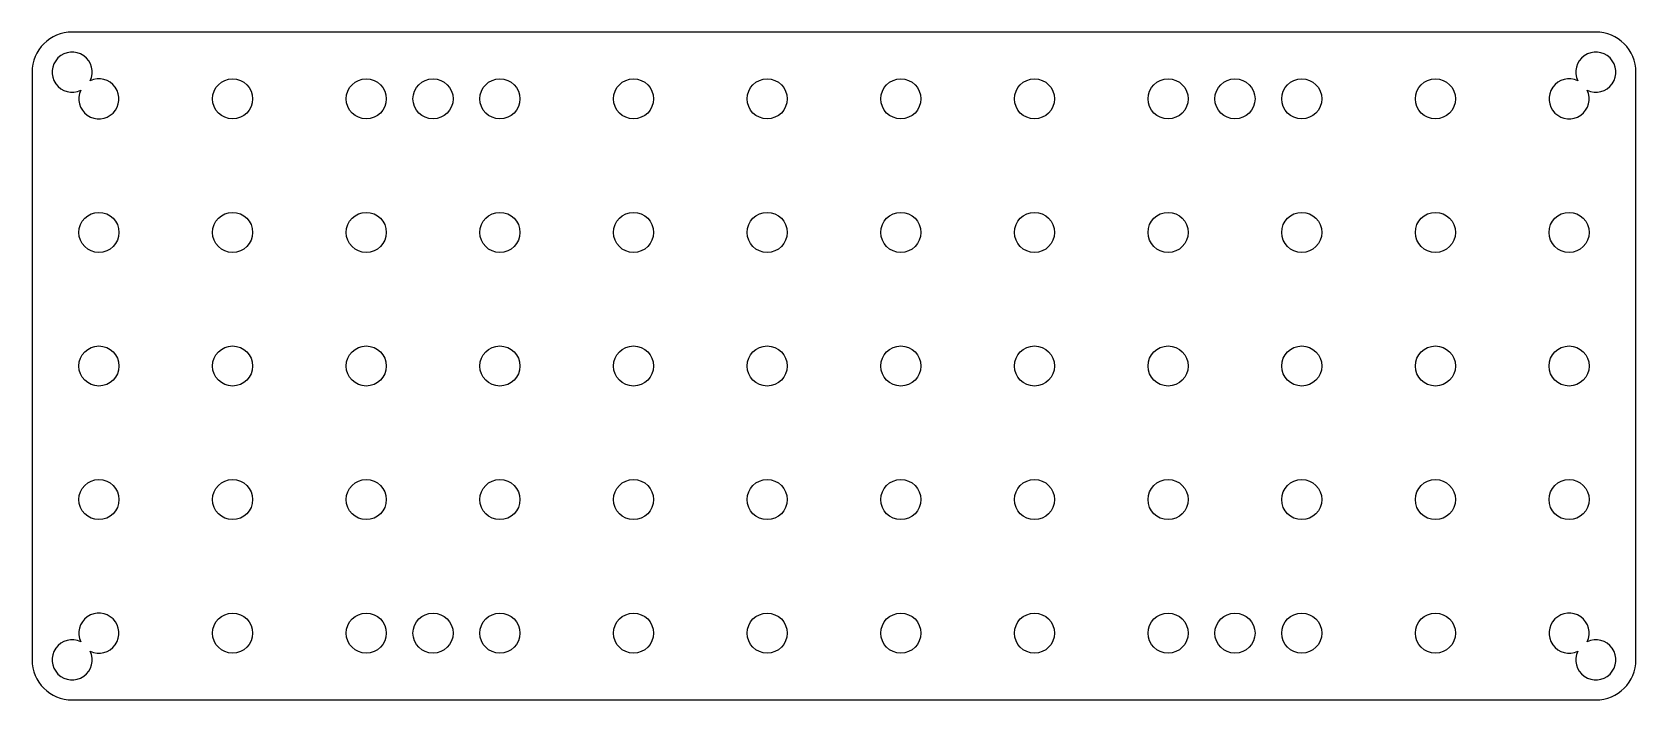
# Model space of a CAD drawing. Header units: millimetres. Extents: x -60 to 60, y -25 to 25.
import ezdxf

# ---------------------------------------------------------------- set-up
doc = ezdxf.new("R2010")
doc.units = ezdxf.units.MM

msp = doc.modelspace()

# ---------------------------------------------------------------- linework, layer by layer
at = {"color": 7, "linetype": 'Continuous', "lineweight": 25}
for p, q in [((57, 25), (-57, 25)), ((-60, 22), (-60, -22)), ((60, -22), (60, 22)), ((-57, -25), (57, -25))]:
    msp.add_line(p, q, dxfattribs=at)
for centre in [(-45, 20), (-35, 20), (-30, 20), (-25, 20), (-15, 20), (-5, 20), (5, 20), (15, 20), (25, 20), (30, 20), (35, 20), (45, 20), (-55, 10), (-45, 10), (-35, 10), (-25, 10), (-15, 10), (-5, 10), (5, 10), (15, 10), (25, 10), (35, 10), (45, 10), (55, 10), (-55, 0), (-45, 0), (-35, 0), (-25, 0), (-15, 0), (-5, 0), (5, 0), (15, 0), (25, 0), (35, 0), (45, 0), (55, 0), (-55, -10), (-45, -10), (-35, -10), (-25, -10), (-15, -10), (-5, -10), (5, -10), (15, -10), (25, -10), (35, -10), (45, -10), (55, -10), (-45, -20), (-35, -20), (-30, -20), (-25, -20), (-15, -20), (-5, -20), (5, -20), (15, -20), (25, -20), (30, -20), (35, -20), (45, -20)]:
    msp.add_circle(centre, 1.5, dxfattribs=at)
for centre, radius, start, end in [((-57, 22), 3, 90, 180), ((57, 22), 3, 0, 90), ((-57, 22), 1.5, 334.4712, 295.5288), ((57, 22), 1.5, 244.4712, 205.5288), ((-55, 20), 1.5, 154.4712, 115.5288), ((55, 20), 1.5, 64.4712, 25.5288), ((-55, -20), 1.5, 244.4712, 205.5288), ((55, -20), 1.5, 334.4712, 295.5288), ((-57, -22), 1.5, 64.4712, 25.5288), ((57, -22), 1.5, 154.4712, 115.5288), ((-57, -22), 3, 180, 270), ((57, -22), 3, 270, 0)]:
    msp.add_arc(centre, radius, start, end, dxfattribs=at)

doc.saveas('drawing.dxf')
